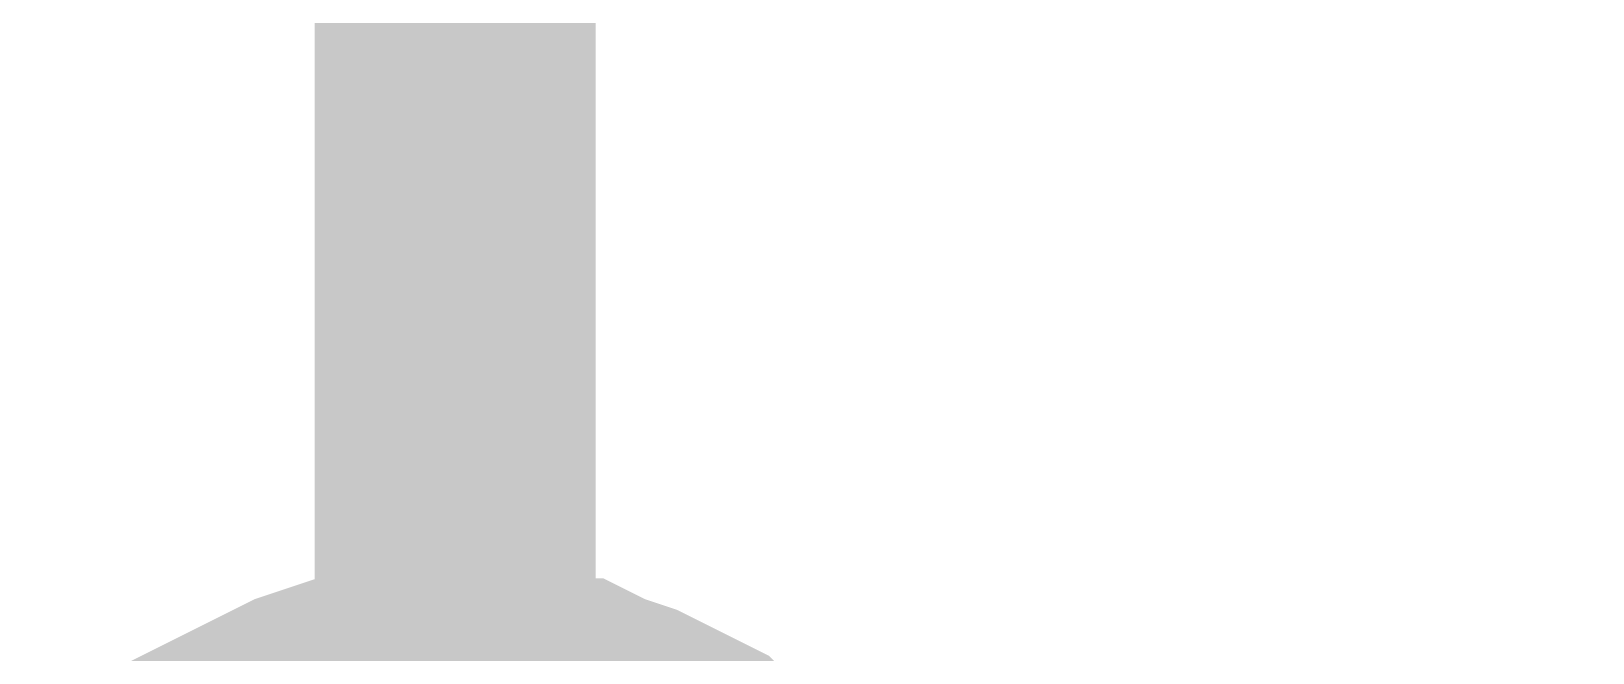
# Model space of a CAD drawing. Header units: inches. Extents: x 0 to 594, y 0 to 420.
# Drawn here: x 109.556 to 111.223, y 230.564 to 231.227 of the extents above; entities that cross this region are included whole.
import ezdxf

# ---------------------------------------------------------------- set-up
doc = ezdxf.new("R2010")
doc.units = ezdxf.units.IN
doc.layers.add('Sheet', color=255, linetype='Continuous')

msp = doc.modelspace()

# ---------------------------------------------------------------- linework, layer by layer
at = {"layer": 'Sheet'}
for points in [[(147.5033, 229.9899, 0.2997, 0.2997, 0), (110.0087, 229.9899, 0.2997, 0.2997, 0), (110.0087, 234.9957, 0.2997, 0.2997, 0), (117.5009, 234.9957, 0.2997, 0.2997, 0), (117.5009, 234.9957, 0.2997, 0.2997, 0)], [(109.7063, 230.4042, 0.2997, 0.2997, 0), (109.7175, 230.4154, 0.2997, 0.2997, 0), (109.7399, 230.4266, 0.2997, 0.2997, 0), (109.7623, 230.4378, 0.2997, 0.2997, 0), (109.7847, 230.449, 0.2997, 0.2997, 0), (109.8071, 230.4602, 0.2997, 0.2997, 0), (109.8295, 230.4714, 0.2997, 0.2997, 0), (109.8519, 230.4826, 0.2997, 0.2997, 0), (109.8855, 230.4938, 0.2997, 0.2997, 0), (109.9079, 230.4938, 0.2997, 0.2997, 0), (109.9303, 230.4938, 0.2997, 0.2997, 0), (109.9527, 230.505, 0.2997, 0.2997, 0), (109.9863, 230.505, 0.2997, 0.2997, 0), (110.0087, 230.505, 0.2997, 0.2997, 0)], [(109.7063, 230.4042, 0.2997, 0.2997, 0), (109.7175, 230.4154, 0.2997, 0.2997, 0), (109.7399, 230.4266, 0.2997, 0.2997, 0), (109.7623, 230.4378, 0.2997, 0.2997, 0), (109.7847, 230.449, 0.2997, 0.2997, 0), (109.8071, 230.4602, 0.2997, 0.2997, 0), (109.8295, 230.4714, 0.2997, 0.2997, 0), (109.8519, 230.4826, 0.2997, 0.2997, 0), (109.8855, 230.4938, 0.2997, 0.2997, 0), (109.9079, 230.4938, 0.2997, 0.2997, 0), (109.9303, 230.4938, 0.2997, 0.2997, 0), (109.9527, 230.505, 0.2997, 0.2997, 0), (109.9863, 230.505, 0.2997, 0.2997, 0), (110.0087, 230.505, 0.2997, 0.2997, 0)], [(109.7063, 230.4042, 0.2997, 0.2997, 0), (109.7175, 230.4154, 0.2997, 0.2997, 0), (109.7399, 230.4266, 0.2997, 0.2997, 0), (109.7623, 230.4378, 0.2997, 0.2997, 0), (109.7847, 230.449, 0.2997, 0.2997, 0), (109.8071, 230.4602, 0.2997, 0.2997, 0), (109.8295, 230.4714, 0.2997, 0.2997, 0), (109.8519, 230.4826, 0.2997, 0.2997, 0), (109.8855, 230.4938, 0.2997, 0.2997, 0), (109.9079, 230.4938, 0.2997, 0.2997, 0), (109.9303, 230.4938, 0.2997, 0.2997, 0), (109.9527, 230.505, 0.2997, 0.2997, 0), (109.9863, 230.505, 0.2997, 0.2997, 0), (110.0087, 230.505, 0.2997, 0.2997, 0)], [(109.7063, 230.4042, 0.2997, 0.2997, 0), (109.7175, 230.4154, 0.2997, 0.2997, 0), (109.7399, 230.4266, 0.2997, 0.2997, 0), (109.7623, 230.4378, 0.2997, 0.2997, 0), (109.7847, 230.449, 0.2997, 0.2997, 0), (109.8071, 230.4602, 0.2997, 0.2997, 0), (109.8295, 230.4714, 0.2997, 0.2997, 0), (109.8519, 230.4826, 0.2997, 0.2997, 0), (109.8855, 230.4938, 0.2997, 0.2997, 0), (109.9079, 230.4938, 0.2997, 0.2997, 0), (109.9303, 230.4938, 0.2997, 0.2997, 0), (109.9527, 230.505, 0.2997, 0.2997, 0), (109.9863, 230.505, 0.2997, 0.2997, 0), (110.0087, 230.505, 0.2997, 0.2997, 0)], [(110.0087, 230.505, 0.2997, 0.2997, 0), (110.0087, 230.505, 0.2997, 0.2997, 0)], [(110.0087, 230.505, 0.2997, 0.2997, 0), (110.0311, 230.505, 0.2997, 0.2997, 0), (110.0647, 230.505, 0.2997, 0.2997, 0), (110.0871, 230.4938, 0.2997, 0.2997, 0), (110.1095, 230.4938, 0.2997, 0.2997, 0), (110.1319, 230.4938, 0.2997, 0.2997, 0), (110.1543, 230.4826, 0.2997, 0.2997, 0), (110.1879, 230.4714, 0.2997, 0.2997, 0), (110.2103, 230.4602, 0.2997, 0.2997, 0), (110.2327, 230.449, 0.2997, 0.2997, 0), (110.2551, 230.4378, 0.2997, 0.2997, 0), (110.2663, 230.4266, 0.2997, 0.2997, 0), (110.2887, 230.4154, 0.2997, 0.2997, 0), (110.3111, 230.4042, 0.2997, 0.2997, 0)], [(110.0087, 230.505, 0.2997, 0.2997, 0), (110.0087, 230.505, 0.2997, 0.2997, 0)], [(110.0087, 230.505, 0.2997, 0.2997, 0), (110.0311, 230.505, 0.2997, 0.2997, 0), (110.0647, 230.505, 0.2997, 0.2997, 0), (110.0871, 230.4938, 0.2997, 0.2997, 0), (110.1095, 230.4938, 0.2997, 0.2997, 0), (110.1319, 230.4938, 0.2997, 0.2997, 0), (110.1543, 230.4826, 0.2997, 0.2997, 0), (110.1879, 230.4714, 0.2997, 0.2997, 0), (110.2103, 230.4602, 0.2997, 0.2997, 0), (110.2327, 230.449, 0.2997, 0.2997, 0), (110.2551, 230.4378, 0.2997, 0.2997, 0), (110.2663, 230.4266, 0.2997, 0.2997, 0), (110.2887, 230.4154, 0.2997, 0.2997, 0), (110.3111, 230.4042, 0.2997, 0.2997, 0)], [(110.0087, 230.505, 0.2997, 0.2997, 0), (110.0087, 230.505, 0.2997, 0.2997, 0)], [(110.0087, 230.505, 0.2997, 0.2997, 0), (110.0311, 230.505, 0.2997, 0.2997, 0), (110.0647, 230.505, 0.2997, 0.2997, 0), (110.0871, 230.4938, 0.2997, 0.2997, 0), (110.1095, 230.4938, 0.2997, 0.2997, 0), (110.1319, 230.4938, 0.2997, 0.2997, 0), (110.1543, 230.4826, 0.2997, 0.2997, 0), (110.1879, 230.4714, 0.2997, 0.2997, 0), (110.2103, 230.4602, 0.2997, 0.2997, 0), (110.2327, 230.449, 0.2997, 0.2997, 0), (110.2551, 230.4378, 0.2997, 0.2997, 0), (110.2663, 230.4266, 0.2997, 0.2997, 0), (110.2887, 230.4154, 0.2997, 0.2997, 0), (110.3111, 230.4042, 0.2997, 0.2997, 0)], [(110.0087, 230.505, 0.2997, 0.2997, 0), (110.0087, 230.505, 0.2997, 0.2997, 0)], [(110.0087, 230.505, 0.2997, 0.2997, 0), (110.0311, 230.505, 0.2997, 0.2997, 0), (110.0647, 230.505, 0.2997, 0.2997, 0), (110.0871, 230.4938, 0.2997, 0.2997, 0), (110.1095, 230.4938, 0.2997, 0.2997, 0), (110.1319, 230.4938, 0.2997, 0.2997, 0), (110.1543, 230.4826, 0.2997, 0.2997, 0), (110.1879, 230.4714, 0.2997, 0.2997, 0), (110.2103, 230.4602, 0.2997, 0.2997, 0), (110.2327, 230.449, 0.2997, 0.2997, 0), (110.2551, 230.4378, 0.2997, 0.2997, 0), (110.2663, 230.4266, 0.2997, 0.2997, 0), (110.2887, 230.4154, 0.2997, 0.2997, 0), (110.3111, 230.4042, 0.2997, 0.2997, 0)]]:
    msp.add_lwpolyline(points, format="xyseb", dxfattribs=at)

doc.saveas('drawing.dxf')
